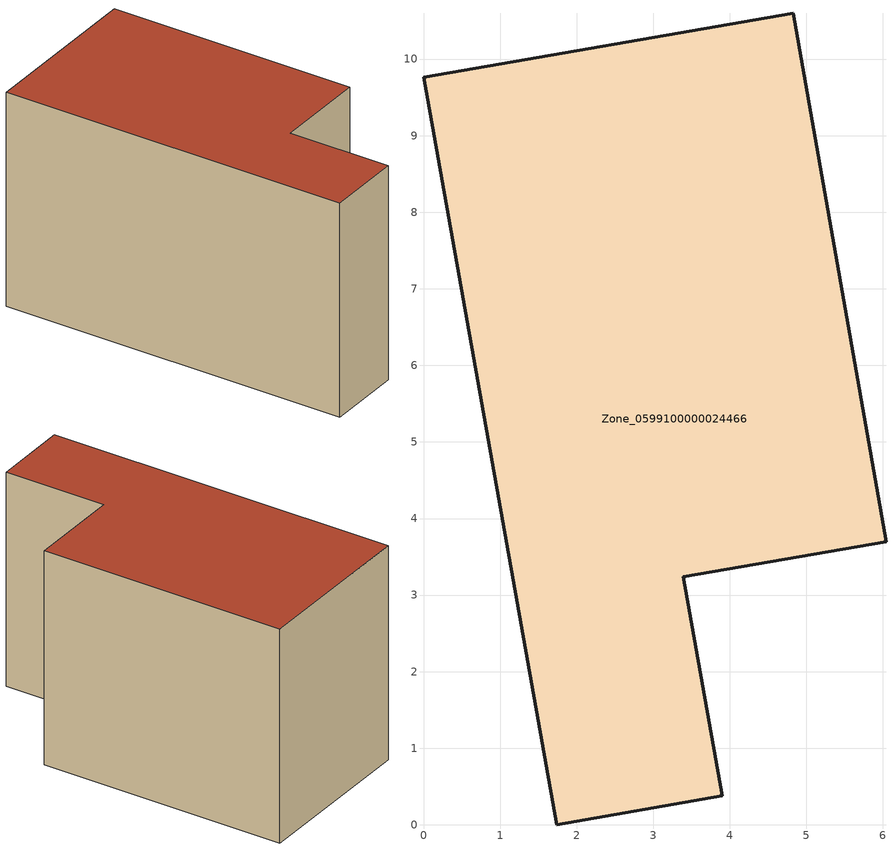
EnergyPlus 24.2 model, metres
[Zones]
Zone_0599100000024466
 floor ground (C_G): 0,9.76 4.83,10.6 6.04,3.7 3.39,3.24 3.9,0.38 1.74,0 z0
 wall outside (C_F): 1.74,0 3.9,0.38 3.39,3.24 6.04,3.7 4.83,10.6 0,9.76 1.74,0 z0:6.19
 roof outside (C_R): 4.83,10.6 0,9.76 1.74,0 3.9,0.38 3.39,3.24 6.04,3.7 z6.19
[BUILDING]
Pand.0599100000024466: North Axis=0; Terrain=City; Loads Convergence Tolerance Value=0.04; Temperature Convergence Tolerance Value=0.4; Solar Distribution=FullExterior; Maximum Number of Warmup Days=25; Minimum Number of Warmup Days=1
[Site:Location]
Rotterdam.The.Hague.AP_ZH_NLD Design_Conditions: Latitude=51.96; Longitude=4.45; Time Zone=1; Elevation=-4.5
[SITE:GROUNDTEMPERATURE:BUILDINGSURFACE]
18, 18, 18, 18, 18, 18, 18, 18, 18, 18, 18, 18
[MATERIAL] Thermal Absorptance=0.9; Solar Absorptance=0.7; Visible Absorptance=0.7
Name | Roughness | Thickness | Conductivity | Density | Specific Heat
G.TC.1946 | MediumSmooth | 0.15 | 1 | 540 | 1210
F.TC.1946 | Rough | 0.3 | 0.857143 | 1920 | 840
R.TC.1946 | MediumRough | 0.2 | 0.909091 | 1500 | 1000
[CONSTRUCTION]
C_G: G.TC.1946
C_F: F.TC.1946
C_R: R.TC.1946
[ZONE]
Zone_0599100000024466: Type=1; Multiplier=1; Ceiling Height=Autocalculate; Volume=Autocalculate; Floor Area=autocalculate; Part of Total Floor Area=Yes
[ZONEINFILTRATION:DESIGNFLOWRATE]
Infil_Zone_0599100000024466: Zone or ZoneList or Space or SpaceList=Zone_0599100000024466; Schedule=AlwaysOn; Design Flow Rate Calculation Method=Flow/Area; Flow Rate per Floor Area=0.003; Constant Term Coefficient=1; Temperature Term Coefficient=0; Velocity Term Coefficient=0; Velocity Squared Term Coefficient=0
[HVACTEMPLATE:ZONE:IDEALLOADSAIRSYSTEM]
Zone_0599100000024466: Maximum Heating Supply Air Temperature=50; Minimum Cooling Supply Air Temperature=13; Maximum Heating Supply Air Humidity Ratio=0.0156; Minimum Cooling Supply Air Humidity Ratio=0.0077; Heating Limit=NoLimit; Cooling Limit=NoLimit; Dehumidification Control Type=ConstantSensibleHeatRatio; Cooling Sensible Heat Ratio=0.7; Dehumidification Setpoint=60; Humidification Control Type=None; Humidification Setpoint=30; Outdoor Air Method=None; Outdoor Air Flow Rate per Person=0.00944; Outdoor Air Flow Rate per Zone Floor Area=0; Outdoor Air Flow Rate per Zone=0; Demand Controlled Ventilation Type=None; Outdoor Air Economizer Type=NoEconomizer; Heat Recovery Type=None; Sensible Heat Recovery Effectiveness=0.7; Latent Heat Recovery Effectiveness=0.65
[ZONECONTROL:THERMOSTAT]
ThermostatControl_Zone_0599100000024466: Zone or ZoneList=Zone_0599100000024466; Control Type Schedule=DualSetpointControlType; Control 1=Thermostat_Zone_0599100000024466; Temperature Difference Between Cutout And Setpoint=0
[THERMOSTATSETPOINT:DUALSETPOINT]
Thermostat_Zone_0599100000024466: Heating Setpoint Temperature Schedule=HeatingSetpoint_Zone_0599100000024466; Cooling Setpoint Temperature Schedule=CoolingSetpoint_Zone_0599100000024466
[SCHEDULE:COMPACT]
HeatingSetpoint_Zone_0599100000024466: Through: 12/31, For: AllDays, Until: 24:00, 21
CoolingSetpoint_Zone_0599100000024466: Through: 12/31, For: AllDays, Until: 24:00, 24
DualSetpointControlType: Through: 12/31, For: AllDays, Until: 24:00, 4
AlwaysOn: Through: 12/31, For: AllDays, Until: 24:00, 1
